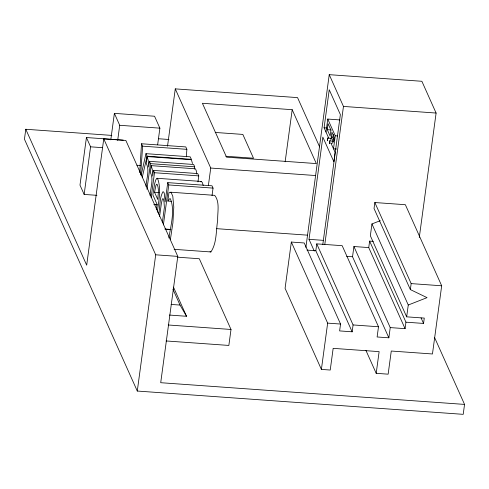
<?xml version="1.0" encoding="UTF-8"?>
<svg xmlns="http://www.w3.org/2000/svg" width="489" height="489" viewBox="0 0 489 489"><rect width="100%" height="100%" fill="white"/><g stroke="black" fill="none" stroke-linecap="round" stroke-linejoin="round"><path stroke-width="0.73" d="M139.701 172.605L141.523 143.76L185.789 146.92L186.865 149.334L186.364 156.816M140.685 174.61L142.605 146.168L141.523 143.76M111.84 135.41L25.789 129.261L24.45 139.188L137.281 391.047L463.211 414.336L464.55 404.409L434.593 337.538M123.246 140.166L86.425 137.537L79.988 185.129L84.145 194.42L96.926 195.331M84.145 194.42L90.581 146.822L86.425 137.537M464.55 404.409L160.71 382.704L177.788 256.389L125.844 140.441L103.76 138.858L86.681 265.179L25.789 129.261M110.801 139.817L114.377 113.369L154.548 116.235L159.891 128.161L157.641 144.787M117.678 140.404L119.719 125.294L114.377 113.369M192.495 163.577L191.407 159.726L147.14 156.566L146.229 163.308C149.915 170.404 146.352 179.06 145.997 186.474M194.39 169.066L194.695 166.804L193.656 164.493L149.396 161.333L148.625 167.036L148.234 160.41L147.14 156.566M146.969 189.249L150.435 163.644L149.396 161.333M196.676 174.041L196.278 170.759L195.472 168.809L151.211 165.649L150.3 172.385C153.986 179.487 150.416 188.143 150.062 195.557M197.947 181.914L198.766 175.887L197.727 173.577L153.467 170.41L152.69 176.119L152.299 169.494L151.211 165.649M151.138 197.58L154.5 172.727L153.467 170.41M167.519 146.229L175.27 88.876L297.55 97.611L319.641 146.92M158.546 214.054C160.453 206.865 159.151 198.161 163.039 191.615L163.98 192.495L164.42 193.931L165.123 201.994L167.745 182.635L212.006 185.796L213.045 188.112L212.024 195.643M159.579 216.389L161.407 203.253L162.379 199.017L163.039 198.644A11.742 2.164 -85.9 0 1 164.035 202.318L164.383 207.464L162.348 222.556M137.281 391.047L155.698 254.806L103.76 138.858M163.381 224.891L168.778 184.946L167.745 182.635M208.393 185.41L210.741 168.051L175.27 88.876M177.519 257.183L199.316 258.742L231.004 329.47L228.846 345.436L166.052 340.949M285.148 161.767L292.19 109.695L202.403 103.277L226.541 157.158L316.328 163.577L292.19 109.695M390.24 327.593L405.069 328.657L368.749 247.581L353.92 246.523L390.24 327.593L388.859 337.813L377.117 336.976L378.498 326.756L342.178 245.686L316.756 243.87L353.076 324.94L352.147 331.811L339.617 330.912L340.546 324.048L304.231 242.972L291.334 242.055L285.081 288.339L321.395 369.409L330.228 370.039L333.162 348.351L379.128 351.634L376.194 373.321L388.144 374.177L391.273 351.035L432.459 353.975L441.683 285.784L405.363 204.708L374.843 202.532L374.036 208.51L410.35 289.58L427.044 297.642L408.266 305.014L406.665 316.835L424.275 318.094L423.553 323.437L405.943 322.178L369.629 241.108L373.296 241.364M305.876 247.44L329.238 74.664L421.879 81.284L436.102 113.045L419.275 237.532M314.274 251.059L309.017 239.329L322.832 137.116L333.871 161.755L335.13 152.446L330.998 143.222M328.81 138.344L324.091 127.812L329.238 89.75L340.368 114.597L322.801 244.531M326.004 132.073L327.764 119.059L339.91 119.927M327.275 129.677L328.082 123.699L330.943 130.074L330.136 136.058L327.275 129.677L331.059 129.946M352.147 331.811L315.827 250.741L316.756 243.87M331.261 137.103L331.933 132.14L334.201 137.207L333.529 142.171L331.261 137.103L332.917 137.22L334.342 140.392M332.917 137.22L333.302 134.389M327.764 119.059L335.252 135.777L333.492 148.797L336.53 149.011M324.794 244.494L343.461 106.425L329.238 74.664M321.395 369.409L327.654 323.125L291.334 242.055M388.859 337.813L352.538 256.743L353.92 246.523M368.749 247.581L369.629 241.108M380.295 220.667L371.946 223.938L370.35 235.759L406.665 316.835M405.069 328.657L405.943 322.178M410.35 289.58L411.163 283.602L374.843 202.532M154.536 192.238L155.936 185.325L156.694 184.164L157.091 184.304C159.383 188.956 157.965 194.555 157.794 199.512L154.536 192.238L159.041 192.562M156.309 209.445L157.128 204.463L152.861 194.94L154.567 184.035L155.802 179.787L157.006 178.277L201.272 181.437L202.422 182.672L203.186 185.502M157.311 212.189C158.589 201.23 161.608 189.194 157.586 178.564L157.006 178.277M170.349 239.751L172.917 222.739L173.784 207.079L172.8 196.297L171.242 192.727L169.726 192.269L168.943 192.745L167.831 200.967L171.676 201.431M141.083 175.447L145.96 153.662L190.227 156.828L191.346 159.322L147.079 156.162L145.96 153.662M142.238 177.446L147.079 156.162M331.811 141.376C332.489 139.194 332.508 144.524 331.731 143.589M168.888 237.935C170.753 225.6 175.233 210.576 170.343 198.693L169.426 198.919L167.923 201.162M330.723 138.607L330.931 138.289L330.839 140.899M327.52 138.069L327.355 140.789L327.587 138.051L330.931 138.289M174.121 249.329L210.881 251.957C216.969 243.045 215.924 230.667 217.684 220.27C217.397 212.257 220.081 202.036 214.702 195.356L170.441 192.189M200.679 181.841L201.272 181.437M343.461 106.425L436.102 113.045M324.091 127.812L327.117 128.026M335.252 135.777L337.532 135.936M119.719 125.294L159.891 128.161M215.191 132.446L242.837 134.42L253.504 158.228L225.857 156.254M158.295 138.729L168.956 139.493M142.605 146.168L186.865 149.334M90.581 146.822L102.611 147.678M150.435 163.644L194.695 166.804M210.741 168.051L315.552 175.539M136.957 165.239L140.722 165.508M154.5 172.727L198.766 175.887M168.778 184.946L213.045 188.112M153.992 204.506L156.993 204.72M154.053 204.64L157.055 204.854M216.352 228.644L307.489 235.16M164.799 229.011L170.802 229.439M309.017 239.329L323.37 240.356M165.63 229.249L170.881 229.628M306.988 250.105L315.827 250.741M346.67 256.322L352.538 256.743M155.698 254.806L177.788 256.389M411.163 283.602L441.683 285.784M171.101 304.433L180.031 305.069L186.535 316.279L169.414 315.057M327.654 323.125L340.546 324.048M353.076 324.94L378.498 326.756M168.21 324.983L231.004 329.47M210.001 251.639L210.881 251.957M421.072 317.893L423.553 323.437M371.946 223.938L408.266 305.014M365.949 350.454L376.194 373.321M173.473 287.129L186.535 316.279M172.935 289.219L180.031 305.069M329.445 142.403C330.002 147.55 330.411 136.021 329.445 142.403"/></g></svg>
